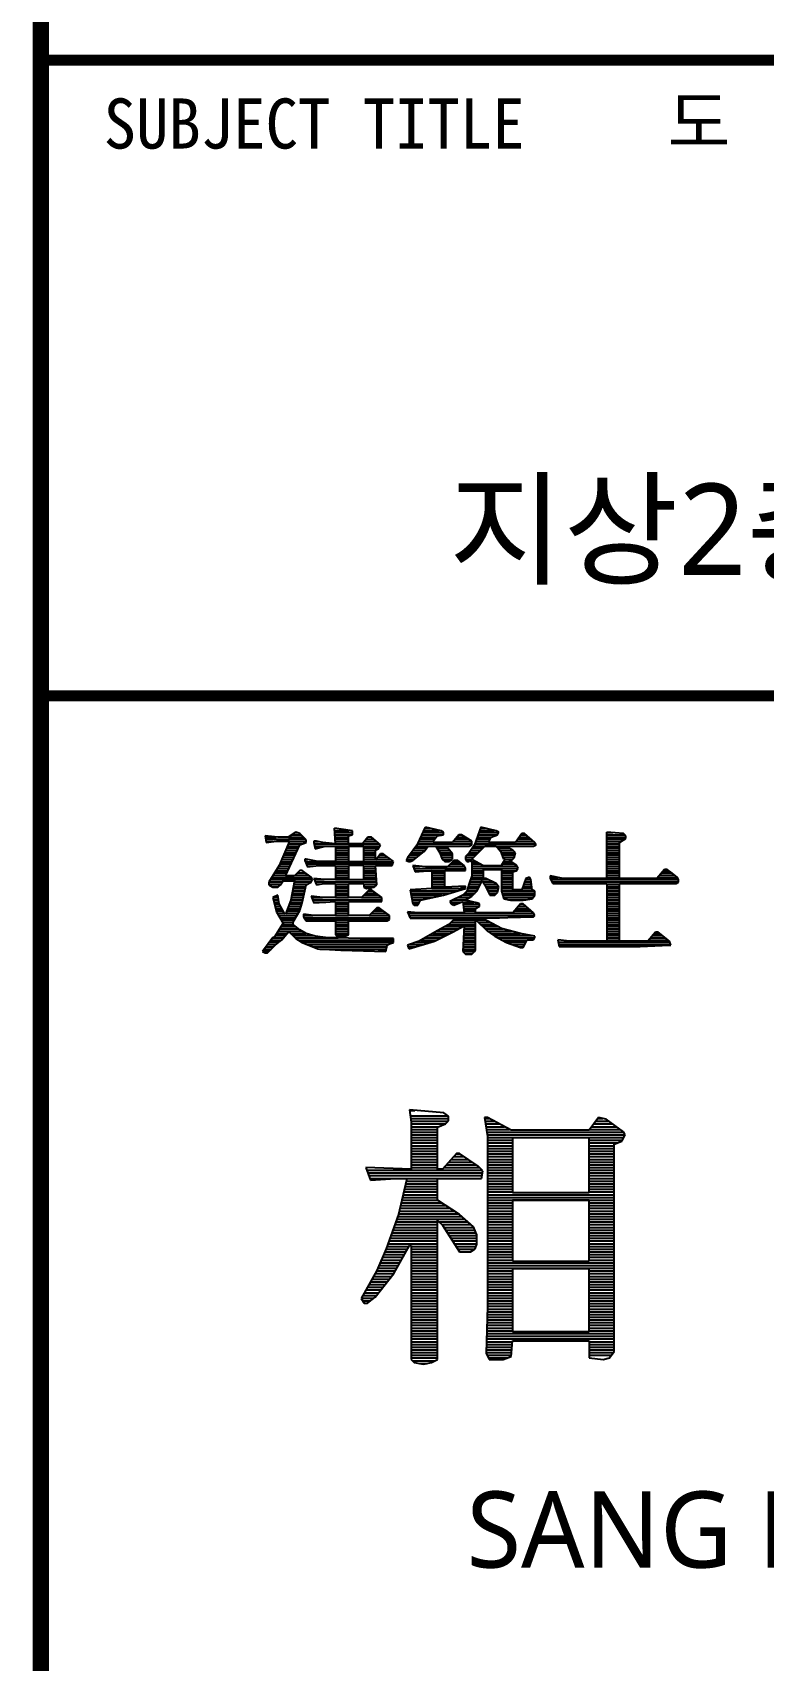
# Model space of a CAD drawing. Header units: millimetres. Extents: x 126000 to 189000, y 0 to 44550.
# Drawn here: x 182935 to 185451, y 5766 to 11373 of the extents above; entities that cross this region are included whole.
import ezdxf
from ezdxf.enums import TextEntityAlignment as Align

# ---------------------------------------------------------------- set-up
doc = ezdxf.new("R2010")
doc.units = ezdxf.units.MM
doc.header["$LTSCALE"] = 100
for name, color, linetype in [('FOR', 4, 'Continuous'), ('TEXT', 3, 'Continuous'), ('새로운 블럭$0$FOR', 4, 'Continuous')]:
    doc.layers.add(name, color=color, linetype=linetype)
doc.styles.add('돋음체', font='')
doc.styles.add('맑은고딕', font='')
doc.styles.get('돋음체').set_extended_font_data('DotumChe')
doc.styles.get('맑은고딕').set_extended_font_data('Malgun Gothic')

# ---------------------------------------------------------------- blocks, each defined once
blk = doc.blocks.new('A$C0DB842BB')
at = {"layer": 'FOR', "color": 7}
for points, const_width in [([(56963.1, 1749.9), (56963.1, 43249.5)], 56.2), ([(56963.1, 11278.1), (61687.9, 11278.1)], 37.5), ([(56963.1, 9088.4), (61687.9, 9088.4)], 37.5)]:
    blk.add_lwpolyline(points, dxfattribs=dict(at, const_width=const_width))
at = {"layer": '새로운 블럭$0$FOR', "color": 7}
for p, q in [((58261.2, 8579.3), (58287.7, 8636.7)), ((58340.8, 8623.5), (58287.7, 8636.7)), ((58477.8, 8636.7), (58455.7, 8574.8)), ((58530.9, 8623.5), (58477.8, 8636.7)), ((57735.1, 8605.8), (57739.5, 8583.7)), ((57779.3, 8601.4), (57735.1, 8605.8)), ((57735.8, 8602), (57773.1, 8602)), ((57737.4, 8594.3), (57874.8, 8594.3)), ((57738.9, 8586.6), (57762.5, 8586.6)), ((57739.5, 8583.7), (57774.8, 8588.1)), ((57774.8, 8588.1), (57819.1, 8588.1)), ((57814.6, 8601.4), (57779.3, 8601.4)), ((57819.1, 8588.1), (57783.7, 8504.1)), ((57841.2, 8619.1), (57814.6, 8601.4)), ((57815.6, 8602), (57867.1, 8602)), ((57818.4, 8586.6), (57876.5, 8586.6)), ((57827.1, 8609.7), (57859.4, 8609.7)), ((57838.7, 8617.4), (57846.1, 8617.4)), ((57854.4, 8614.6), (57841.2, 8619.1)), ((57876.5, 8592.5), (57854.4, 8614.6)), ((57854.4, 8574.8), (57876.5, 8583.7)), ((57876.5, 8583.7), (57876.5, 8592.5)), ((57903.1, 8588.1), (57903.1, 8583.7)), ((57911.9, 8588.1), (57903.1, 8588.1)), ((57903.1, 8586.6), (57919.6, 8586.6)), ((57903.1, 8583.7), (57907.5, 8561.6)), ((57934, 8583.7), (57911.9, 8588.1)), ((57978.2, 8579.3), (57934, 8583.7)), ((58035.7, 8623.5), (57973.8, 8632.3)), ((57978.2, 8579.3), (57973.8, 8632.3)), ((57974.4, 8625.1), (58024.2, 8625.1)), ((57975, 8617.4), (58035.7, 8617.4)), ((57975.7, 8609.7), (58034.1, 8609.7)), ((57976.3, 8602), (58022.4, 8602)), ((57977, 8594.3), (58022.4, 8594.3)), ((57977.6, 8586.6), (58022.4, 8586.6)), ((58022.4, 8605.8), (58035.7, 8610.2)), ((58022.4, 8579.3), (58022.4, 8605.8)), ((58035.7, 8610.2), (58035.7, 8623.5)), ((58088.7, 8601.4), (58071.1, 8579.3)), ((58076.9, 8586.6), (58119.3, 8586.6)), ((58083.1, 8594.3), (58110.3, 8594.3)), ((58102, 8601.4), (58088.7, 8601.4)), ((58133, 8574.8), (58102, 8601.4)), ((58264.5, 8586.6), (58314.2, 8586.6)), ((58268.1, 8594.3), (58318.8, 8594.3)), ((58271.7, 8602), (58324.6, 8602)), ((58275.2, 8609.7), (58347, 8609.7)), ((58278.8, 8617.4), (58349.6, 8617.4)), ((58282.3, 8625.1), (58334.2, 8625.1)), ((58285.9, 8632.8), (58303.3, 8632.8)), ((58314.2, 8588.1), (58327.5, 8605.8)), ((58314.2, 8583.7), (58314.2, 8588.1)), ((58380.5, 8583.7), (58314.2, 8583.7)), ((58327.5, 8605.8), (58349.6, 8610.2)), ((58349.6, 8619.1), (58340.8, 8623.5)), ((58349.6, 8610.2), (58349.6, 8619.1)), ((58402.6, 8610.2), (58380.5, 8583.7)), ((58382.9, 8586.6), (58446.9, 8586.6)), ((58389.4, 8594.3), (58437, 8594.3)), ((58395.8, 8602), (58424.7, 8602)), ((58402.2, 8609.7), (58412.3, 8609.7)), ((58411.5, 8610.2), (58402.6, 8610.2)), ((58446.9, 8588.1), (58411.5, 8610.2)), ((58446.9, 8574.8), (58446.9, 8588.1)), ((58459.9, 8586.6), (58505.8, 8586.6)), ((58462.6, 8594.3), (58509.6, 8594.3)), ((58465.4, 8602), (58514.7, 8602)), ((58468.1, 8609.7), (58534, 8609.7)), ((58470.9, 8617.4), (58538.9, 8617.4)), ((58473.7, 8625.1), (58524.3, 8625.1)), ((58476.4, 8632.8), (58493.4, 8632.8)), ((58504.3, 8583.7), (58513.2, 8601.4)), ((58597.2, 8583.7), (58504.3, 8583.7)), ((58513.2, 8601.4), (58535.3, 8610.2)), ((58539.7, 8619.1), (58530.9, 8623.5)), ((58535.3, 8610.2), (58539.7, 8619.1)), ((58619.3, 8614.6), (58597.2, 8583.7)), ((58599.2, 8586.6), (58660.2, 8586.6)), ((58604.7, 8594.3), (58651.4, 8594.3)), ((58610.2, 8602), (58642.6, 8602)), ((58615.8, 8609.7), (58633.8, 8609.7)), ((58628.1, 8614.6), (58619.3, 8614.6)), ((58663.5, 8583.7), (58628.1, 8614.6)), ((58667.9, 8574.8), (58663.5, 8583.7)), ((58968.5, 8614.6), (58911.1, 8619.1)), ((58911.1, 8459.9), (58911.1, 8619.1)), ((58911.1, 8617.4), (58932.5, 8617.4)), ((58911.1, 8609.7), (58973.5, 8609.7)), ((58911.1, 8602), (58977.4, 8602)), ((58911.1, 8594.3), (58972.9, 8594.3)), ((58911.1, 8586.6), (58960.1, 8586.6)), ((58955.3, 8583.7), (58977.4, 8596.9)), ((58955.3, 8459.9), (58955.3, 8583.7)), ((58977.4, 8605.8), (58968.5, 8614.6)), ((58977.4, 8596.9), (58977.4, 8605.8)), ((57792.4, 8524.9), (57831.5, 8524.9)), ((57795.7, 8532.6), (57835.1, 8532.6)), ((57798.9, 8540.3), (57838.6, 8540.3)), ((57802.2, 8548), (57842.1, 8548)), ((57805.4, 8555.7), (57845.7, 8555.7)), ((57805.8, 8468.7), (57854.4, 8574.8)), ((57808.7, 8563.4), (57849.2, 8563.4)), ((57811.9, 8571.1), (57852.7, 8571.1)), ((57815.2, 8578.8), (57864.4, 8578.8)), ((57872.1, 8526.2), (57872.1, 8521.8)), ((57876.5, 8526.2), (57872.1, 8526.2)), ((57872.1, 8524.9), (57882.6, 8524.9)), ((57916.3, 8517.4), (57876.5, 8526.2)), ((57904, 8578.8), (58128.3, 8578.8)), ((57905.6, 8571.1), (58130.5, 8571.1)), ((57907.1, 8563.4), (57914.8, 8563.4)), ((57907.5, 8561.6), (57942.9, 8570.4)), ((57942.9, 8570.4), (57978.2, 8570.4)), ((57978.2, 8570.4), (57978.2, 8517.4)), ((57978.2, 8563.4), (58022.4, 8563.4)), ((57978.2, 8555.7), (58022.4, 8555.7)), ((57978.2, 8548), (58022.4, 8548)), ((57978.2, 8540.3), (58022.4, 8540.3)), ((57978.2, 8532.6), (58022.4, 8532.6)), ((57978.2, 8524.9), (58022.4, 8524.9)), ((58071.1, 8579.3), (58022.4, 8579.3)), ((58075.5, 8570.4), (58022.4, 8570.4)), ((58022.4, 8570.4), (58022.4, 8517.4)), ((58075.5, 8517.4), (58075.5, 8570.4)), ((58075.5, 8563.4), (58125.3, 8563.4)), ((58075.5, 8555.7), (58115.3, 8555.7)), ((58075.5, 8548), (58115.3, 8548)), ((58075.5, 8540.3), (58115.3, 8540.3)), ((58075.5, 8532.6), (58115.3, 8532.6)), ((58075.5, 8524.9), (58115.3, 8524.9)), ((58115.3, 8557.2), (58124.1, 8561.6)), ((58115.3, 8521.8), (58115.3, 8557.2)), ((58133, 8543.9), (58115.3, 8521.8)), ((58117.7, 8524.9), (58167.2, 8524.9)), ((58123.9, 8532.6), (58156.9, 8532.6)), ((58124.1, 8561.6), (58133, 8574.8)), ((58130.1, 8540.3), (58146.6, 8540.3)), ((58141.8, 8543.9), (58133, 8543.9)), ((58177.2, 8517.4), (58141.8, 8543.9)), ((58225.8, 8530.6), (58221.4, 8521.8)), ((58222.9, 8524.9), (58247.4, 8524.9)), ((58261.2, 8579.3), (58225.8, 8530.6)), ((58227.2, 8532.6), (58257.3, 8532.6)), ((58232.8, 8540.3), (58267.3, 8540.3)), ((58238.4, 8548), (58277.2, 8548)), ((58243.5, 8521.8), (58283.3, 8552.7)), ((58244, 8555.7), (58285.5, 8555.7)), ((58249.6, 8563.4), (58291.3, 8563.4)), ((58255.3, 8571.1), (58439.4, 8571.1)), ((58260.9, 8578.8), (58446.9, 8578.8)), ((58283.3, 8552.7), (58296.5, 8570.4)), ((58296.5, 8570.4), (58323.1, 8570.4)), ((58323.1, 8570.4), (58336.3, 8548.3)), ((58327.3, 8563.4), (58364.3, 8563.4)), ((58331.9, 8555.7), (58370.7, 8555.7)), ((58336.3, 8548.3), (58345.2, 8526.2)), ((58336.5, 8548), (58377.1, 8548)), ((58339.5, 8540.3), (58380.5, 8540.3)), ((58342.6, 8532.6), (58380.5, 8532.6)), ((58345.2, 8526.2), (58354, 8517.4)), ((58346.5, 8524.9), (58378.5, 8524.9)), ((58358.4, 8570.4), (58438, 8570.4)), ((58380.5, 8543.9), (58358.4, 8570.4)), ((58367.3, 8517.4), (58380.5, 8526.2)), ((58380.5, 8526.2), (58380.5, 8543.9)), ((58438, 8548.3), (58424.8, 8535.1)), ((58424.8, 8535.1), (58424.8, 8526.2)), ((58424.8, 8532.6), (58453.2, 8532.6)), ((58424.8, 8526.2), (58429.2, 8517.4)), ((58425.4, 8524.9), (58449.3, 8524.9)), ((58430, 8540.3), (58460.9, 8540.3)), ((58437.7, 8548), (58468.6, 8548)), ((58455.7, 8574.8), (58438, 8548.3)), ((58438, 8570.4), (58446.9, 8574.8)), ((58442.9, 8555.7), (58476.4, 8555.7)), ((58491.1, 8570.4), (58446.9, 8526.2)), ((58446.9, 8526.2), (58486.6, 8504.1)), ((58448.1, 8563.4), (58484.1, 8563.4)), ((58453.2, 8571.1), (58660.5, 8571.1)), ((58457.1, 8578.8), (58665.9, 8578.8)), ((58530.9, 8570.4), (58491.1, 8570.4)), ((58548.5, 8548.3), (58530.9, 8570.4)), ((58536.5, 8563.4), (58575.8, 8563.4)), ((58542.6, 8555.7), (58589.8, 8555.7)), ((58557.4, 8526.2), (58548.5, 8548.3)), ((58548.5, 8504.1), (58561.8, 8526.2)), ((58548.7, 8548), (58597.1, 8548)), ((58551.8, 8540.3), (58595.2, 8540.3)), ((58554.8, 8532.6), (58593.2, 8532.6)), ((58561.8, 8526.2), (58557.4, 8526.2)), ((58561, 8524.9), (58587, 8524.9)), ((58570.6, 8570.4), (58659.1, 8570.4)), ((58570.6, 8566), (58570.6, 8570.4)), ((58588.3, 8557.2), (58570.6, 8566)), ((58583.9, 8521.8), (58592.8, 8530.6)), ((58597.2, 8548.3), (58588.3, 8557.2)), ((58592.8, 8530.6), (58597.2, 8548.3)), ((58659.1, 8570.4), (58667.9, 8574.8)), ((58911.1, 8578.8), (58955.3, 8578.8)), ((58911.1, 8571.1), (58955.3, 8571.1)), ((58911.1, 8563.4), (58955.3, 8563.4)), ((58911.1, 8555.7), (58955.3, 8555.7)), ((58911.1, 8548), (58955.3, 8548)), ((58911.1, 8540.3), (58955.3, 8540.3)), ((58911.1, 8532.6), (58955.3, 8532.6)), ((58911.1, 8524.9), (58955.3, 8524.9)), ((57783.7, 8504.1), (57748.3, 8446.6)), ((57763.2, 8470.9), (57806.8, 8470.9)), ((57768, 8478.6), (57810.3, 8478.6)), ((57772.7, 8486.3), (57813.8, 8486.3)), ((57777.5, 8494), (57817.4, 8494)), ((57782.2, 8501.7), (57820.9, 8501.7)), ((57785.9, 8509.4), (57824.4, 8509.4)), ((57789.2, 8517.1), (57828, 8517.1)), ((57836.7, 8468.7), (57805.8, 8468.7)), ((57854.4, 8486.4), (57836.7, 8468.7)), ((57838.9, 8470.9), (57885, 8470.9)), ((57846.6, 8478.6), (57874.2, 8478.6)), ((57863.3, 8486.4), (57854.4, 8486.4)), ((57894.2, 8464.3), (57863.3, 8486.4)), ((57872.1, 8521.8), (57881, 8499.7)), ((57874, 8517.1), (58174.5, 8517.1)), ((57877.1, 8509.4), (58174.5, 8509.4)), ((57880.1, 8501.7), (57899.3, 8501.7)), ((57881, 8499.7), (57920.7, 8504.1)), ((57978.2, 8517.4), (57916.3, 8517.4)), ((57920.7, 8504.1), (57978.2, 8504.1)), ((57978.2, 8504.1), (57978.2, 8455.5)), ((57978.2, 8501.7), (58022.4, 8501.7)), ((57978.2, 8494), (58022.4, 8494)), ((57978.2, 8486.3), (58022.4, 8486.3)), ((57978.2, 8478.6), (58022.4, 8478.6)), ((57978.2, 8470.9), (58022.4, 8470.9)), ((58022.4, 8517.4), (58075.5, 8517.4)), ((58075.5, 8504.1), (58022.4, 8504.1)), ((58022.4, 8504.1), (58022.4, 8455.5)), ((58075.5, 8455.5), (58075.5, 8504.1)), ((58075.5, 8501.7), (58115.4, 8501.7)), ((58075.5, 8494), (58115.9, 8494)), ((58075.5, 8486.3), (58116.5, 8486.3)), ((58075.5, 8478.6), (58117, 8478.6)), ((58075.5, 8470.9), (58117.5, 8470.9)), ((58115.3, 8504.1), (58172.7, 8504.1)), ((58119.7, 8437.8), (58115.3, 8504.1)), ((58172.7, 8504.1), (58177.2, 8517.4)), ((58221.4, 8521.8), (58230.2, 8517.4)), ((58230.2, 8517.4), (58234.6, 8517.4)), ((58234.6, 8517.4), (58243.5, 8521.8)), ((58243.5, 8504.1), (58252.3, 8482)), ((58287.7, 8499.7), (58243.5, 8504.1)), ((58244.4, 8501.7), (58267.4, 8501.7)), ((58247.5, 8494), (58424.8, 8494)), ((58250.6, 8486.3), (58354, 8486.3)), ((58252.3, 8482), (58309.8, 8486.4)), ((58362.9, 8499.7), (58287.7, 8499.7)), ((58309.8, 8486.4), (58309.8, 8424.5)), ((58309.8, 8478.6), (58354, 8478.6)), ((58309.8, 8470.9), (58354, 8470.9)), ((58354, 8517.4), (58367.3, 8517.4)), ((58354, 8486.4), (58424.8, 8486.4)), ((58354, 8428.9), (58354, 8486.4)), ((58385, 8521.8), (58362.9, 8499.7)), ((58364.9, 8501.7), (58421.5, 8501.7)), ((58372.6, 8509.4), (58413.7, 8509.4)), ((58380.3, 8517.1), (58403.9, 8517.2)), ((58398.2, 8521.8), (58385, 8521.8)), ((58420.3, 8504.1), (58398.2, 8521.8)), ((58424.8, 8495.3), (58420.3, 8504.1)), ((58424.8, 8486.4), (58424.8, 8495.3)), ((58429.2, 8517.4), (58438, 8517.4)), ((58438, 8521.8), (58446.9, 8517.4)), ((58438, 8517.4), (58438, 8521.8)), ((58446.9, 8468.7), (58438, 8442.2)), ((58446.9, 8517.4), (58446.9, 8468.7)), ((58446.9, 8517.3), (58463.2, 8517.1)), ((58446.9, 8509.4), (58477.1, 8509.4)), ((58446.9, 8501.7), (58602.8, 8501.7)), ((58446.9, 8494), (58605.4, 8494)), ((58446.9, 8486.3), (58486.6, 8486.3)), ((58446.9, 8478.6), (58486.6, 8478.6)), ((58446.9, 8470.9), (58486.6, 8470.9)), ((58486.6, 8504.1), (58548.5, 8504.1)), ((58486.6, 8490.8), (58548.5, 8490.8)), ((58486.6, 8459.9), (58486.6, 8490.8)), ((58548.5, 8490.8), (58548.5, 8415.7)), ((58548.5, 8486.3), (58601.2, 8486.3)), ((58548.5, 8478.6), (58588.3, 8478.6)), ((58548.5, 8470.9), (58588.3, 8470.9)), ((58551.7, 8509.4), (58593.6, 8509.4)), ((58556.4, 8517.1), (58582, 8517.1)), ((58575.1, 8521.8), (58583.9, 8521.8)), ((58575.1, 8521.8), (58575.1, 8521.8)), ((58601.6, 8504.1), (58575.1, 8521.8)), ((58588.3, 8482), (58601.6, 8486.4)), ((58588.3, 8420.1), (58588.3, 8482)), ((58606, 8495.3), (58601.6, 8504.1)), ((58601.6, 8486.4), (58606, 8495.3)), ((58716.5, 8468.7), (58716.5, 8459.9)), ((58716.5, 8468.7), (58716.5, 8468.7)), ((58760.8, 8459.9), (58716.5, 8468.7)), ((58911.1, 8517.1), (58955.3, 8517.1)), ((58911.1, 8509.4), (58955.3, 8509.4)), ((58911.1, 8501.7), (58955.3, 8501.7)), ((58911.1, 8494), (58955.3, 8494)), ((58911.1, 8486.3), (58955.3, 8486.3)), ((58911.1, 8478.6), (58955.3, 8478.6)), ((58911.1, 8470.9), (58955.3, 8470.9)), ((59110, 8490.8), (59083.5, 8459.9)), ((59092.9, 8470.9), (59145.5, 8470.9)), ((59099.5, 8478.6), (59135.2, 8478.6)), ((59106.1, 8486.3), (59124.9, 8486.3)), ((59118.9, 8490.8), (59110, 8490.8)), ((59136.6, 8477.6), (59118.9, 8490.8)), ((59154.2, 8464.3), (59136.6, 8477.6)), ((57748.3, 8446.6), (57748.3, 8437.8)), ((57748.3, 8440), (57789.6, 8440)), ((57748.3, 8437.8), (57761.6, 8428.9)), ((57749, 8447.7), (57794.7, 8447.7)), ((57753.7, 8455.4), (57898.6, 8455.4)), ((57756.6, 8432.3), (57782.6, 8432.3)), ((57758.5, 8463.2), (57894.8, 8463.2)), ((57761.6, 8428.9), (57779.3, 8428.9)), ((57779.3, 8428.9), (57788.1, 8437.8)), ((57788.1, 8437.8), (57797, 8451.1)), ((57797, 8451.1), (57836.7, 8451.1)), ((57836.7, 8451.1), (57823.5, 8384.7)), ((57829.9, 8416.9), (57872.1, 8416.9)), ((57831.5, 8424.6), (57873.7, 8424.6)), ((57833, 8432.3), (57875.4, 8432.3)), ((57834.5, 8440), (57881, 8440)), ((57836.1, 8447.7), (57894.8, 8447.7)), ((57836.7, 8451.1), (57836.7, 8451.1)), ((57863.3, 8375.9), (57876.5, 8437.8)), ((57876.5, 8437.8), (57894.2, 8446.6)), ((57898.6, 8455.5), (57894.2, 8464.3)), ((57894.2, 8446.6), (57898.6, 8455.5)), ((57903.1, 8459.9), (57911.9, 8437.8)), ((57938.4, 8455.5), (57903.1, 8459.9)), ((57904.8, 8455.4), (57938.4, 8455.5)), ((57907.9, 8447.7), (58119, 8447.7)), ((57911, 8440), (57925.3, 8440)), ((57911.9, 8437.8), (57938.4, 8442.2)), ((57978.2, 8455.5), (57938.4, 8455.5)), ((57938.4, 8442.2), (57978.2, 8442.2)), ((57978.2, 8463.2), (58022.4, 8463.2)), ((57978.2, 8455.5), (58022.4, 8455.5)), ((57978.2, 8442.2), (57978.2, 8393.6)), ((57978.2, 8440), (58022.4, 8440)), ((57978.2, 8432.3), (58022.4, 8432.3)), ((57978.2, 8424.6), (58022.4, 8424.6)), ((57978.2, 8416.9), (58022.4, 8416.9)), ((58022.4, 8455.5), (58075.5, 8455.5)), ((58022.4, 8442.2), (58075.5, 8442.2)), ((58022.4, 8393.6), (58022.4, 8442.2)), ((58093.2, 8420.1), (58066.6, 8393.6)), ((58075.5, 8463.2), (58118, 8463.2)), ((58075.5, 8455.5), (58118.5, 8455.4)), ((58075.5, 8442.2), (58075.5, 8428.9)), ((58075.5, 8440), (58119.5, 8440)), ((58075.5, 8432.3), (58114.2, 8432.3)), ((58075.5, 8428.9), (58084.3, 8424.5)), ((58084.3, 8424.5), (58110.9, 8428.9)), ((58089.9, 8416.9), (58106.3, 8416.9)), ((58102, 8420.1), (58093.2, 8420.1)), ((58137.4, 8393.6), (58102, 8420.1)), ((58110.9, 8428.9), (58119.7, 8437.8)), ((58309.8, 8424.5), (58234.6, 8420.1)), ((58234.6, 8420.1), (58243.5, 8371.5)), ((58235.2, 8416.9), (58398.7, 8416.9)), ((58309.8, 8463.2), (58354, 8463.2)), ((58309.8, 8455.4), (58354, 8455.4)), ((58309.8, 8447.7), (58354, 8447.7)), ((58309.8, 8440), (58354, 8440)), ((58309.8, 8432.3), (58354, 8432.3)), ((58309.8, 8424.6), (58424.8, 8424.6)), ((58349.6, 8402.4), (58424.8, 8424.5)), ((58424.8, 8433.4), (58354, 8428.9)), ((58407.7, 8432.3), (58424.8, 8432.3)), ((58429.2, 8415.7), (58415.9, 8402.4)), ((58424.8, 8424.5), (58424.8, 8433.4)), ((58438, 8442.2), (58429.2, 8415.7)), ((58429.6, 8416.9), (58465.1, 8416.9)), ((58432.1, 8424.6), (58469, 8424.6)), ((58434.7, 8432.3), (58472.9, 8432.3)), ((58437.3, 8440), (58476.7, 8440)), ((58439.9, 8447.7), (58480.6, 8447.7)), ((58442.4, 8455.4), (58504.4, 8455.4)), ((58445, 8463.2), (58486.6, 8463.2)), ((58446.9, 8398), (58464.5, 8415.7)), ((58464.5, 8415.7), (58482.2, 8451.1)), ((58482.2, 8451.1), (58491.1, 8437.8)), ((58484.4, 8447.7), (58519.8, 8447.7)), ((58495.5, 8459.9), (58486.6, 8459.9)), ((58489.6, 8440), (58532.3, 8440)), ((58491.1, 8437.8), (58508.8, 8402.4)), ((58493.8, 8432.3), (58537.5, 8432.3)), ((58530.9, 8442.2), (58495.5, 8459.9)), ((58497.7, 8424.6), (58538.6, 8424.6)), ((58501.5, 8416.9), (58536.7, 8416.9)), ((58539.7, 8428.9), (58530.9, 8442.2)), ((58535.3, 8411.3), (58539.7, 8428.9)), ((58548.5, 8463.2), (58588.3, 8463.2)), ((58548.5, 8455.4), (58588.3, 8455.4)), ((58548.5, 8447.7), (58588.3, 8447.7)), ((58548.5, 8440), (58588.3, 8440)), ((58548.5, 8432.3), (58588.3, 8432.3)), ((58548.5, 8424.6), (58588.3, 8424.6)), ((58548.5, 8416.9), (58661.1, 8416.9)), ((58548.5, 8415.7), (58557.4, 8389.2)), ((58619.3, 8420.1), (58588.3, 8420.1)), ((58632.5, 8459.9), (58619.3, 8420.1)), ((58620.8, 8424.6), (58654.1, 8424.6)), ((58623.3, 8432.3), (58653.1, 8432.3)), ((58625.9, 8440), (58652.2, 8440)), ((58628.5, 8447.7), (58651.2, 8447.7)), ((58631.1, 8455.4), (58650.2, 8455.4)), ((58645.8, 8464.3), (58632.5, 8459.9)), ((58642.3, 8463.2), (58646.4, 8463.2)), ((58650.2, 8455.5), (58645.8, 8464.3)), ((58654.7, 8420.1), (58650.2, 8455.5)), ((58663.5, 8415.7), (58654.7, 8420.1)), ((58663.5, 8402.4), (58663.5, 8415.7)), ((58716.5, 8463.2), (58744.5, 8463.2)), ((58716.5, 8459.9), (58725.4, 8442.2)), ((58718.8, 8455.4), (59158.7, 8455.4)), ((58722.6, 8447.7), (59158.7, 8447.7)), ((58725.4, 8442.2), (58747.5, 8442.2)), ((58747.5, 8442.2), (58911.1, 8442.2)), ((58911.1, 8459.9), (58760.8, 8459.9)), ((58911.1, 8463.2), (58955.3, 8463.2)), ((58911.1, 8442.2), (58911.1, 8344.9)), ((58911.1, 8440), (58955.3, 8440)), ((58911.1, 8432.3), (58955.3, 8432.3)), ((58911.1, 8424.6), (58955.3, 8424.6)), ((58911.1, 8416.9), (58955.3, 8416.9)), ((59083.5, 8459.9), (58955.3, 8459.9)), ((58955.3, 8442.2), (59149.8, 8442.2)), ((58955.3, 8344.9), (58955.3, 8442.2)), ((59086.3, 8463.2), (59154.8, 8463.2)), ((59149.8, 8442.2), (59158.7, 8446.6)), ((59158.7, 8455.5), (59154.2, 8464.3)), ((59158.7, 8446.6), (59158.7, 8455.5)), ((57779.3, 8402.4), (57761.6, 8393.6)), ((57761.6, 8393.6), (57774.8, 8344.9)), ((57761.9, 8393.7), (57780.5, 8393.7)), ((57763.6, 8386), (57781.6, 8386)), ((57765.7, 8378.3), (57782.7, 8378.3)), ((57767.9, 8370.6), (57784.2, 8370.6)), ((57770, 8362.9), (57788.6, 8362.9)), ((57777.3, 8401.4), (57779.4, 8401.4)), ((57783.7, 8371.5), (57779.3, 8402.4)), ((57801.4, 8340.5), (57783.7, 8371.5)), ((57823.5, 8384.7), (57805.8, 8336.1)), ((57815.5, 8362.9), (57858.9, 8362.9)), ((57818.3, 8370.6), (57861.5, 8370.6)), ((57821.1, 8378.3), (57863.8, 8378.3)), ((57823.7, 8386), (57865.4, 8386)), ((57825.3, 8393.7), (57867.1, 8393.7)), ((57826.8, 8401.4), (57868.7, 8401.4)), ((57828.4, 8409.2), (57870.4, 8409.2)), ((57854.4, 8349.4), (57863.3, 8375.9)), ((57894.2, 8398), (57903.1, 8375.9)), ((57934, 8393.6), (57894.2, 8398)), ((57895.9, 8393.7), (57932.6, 8393.7)), ((57899, 8386), (58137.4, 8386)), ((57902.1, 8378.3), (57944.2, 8378.3)), ((57903.1, 8375.9), (57978.2, 8380.3)), ((57978.2, 8393.6), (57934, 8393.6)), ((57978.2, 8409.2), (58022.4, 8409.2)), ((57978.2, 8401.4), (58022.4, 8401.4)), ((57978.2, 8393.6), (58022.4, 8393.6)), ((57978.2, 8380.3), (57978.2, 8331.7)), ((57978.2, 8378.3), (58022.4, 8378.3)), ((57978.2, 8370.6), (58022.4, 8370.6)), ((57978.2, 8362.9), (58022.4, 8362.9)), ((58066.6, 8393.6), (58022.4, 8393.6)), ((58022.4, 8380.3), (58133, 8380.3)), ((58022.4, 8331.7), (58022.4, 8380.3)), ((58066.6, 8393.6), (58137.2, 8393.7)), ((58074.5, 8401.4), (58126.9, 8401.4)), ((58082.2, 8409.2), (58116.6, 8409.2)), ((58119.7, 8358.2), (58093.2, 8331.7)), ((58128.5, 8358.2), (58119.7, 8358.2)), ((58163.9, 8331.7), (58128.5, 8358.2)), ((58133, 8380.3), (58137.4, 8380.3)), ((58137.4, 8380.3), (58137.4, 8393.6)), ((58236.6, 8409.2), (58372.5, 8409.2)), ((58238, 8401.4), (58345.2, 8401.4)), ((58239.4, 8393.7), (58310.5, 8393.7)), ((58240.8, 8386), (58275.8, 8386)), ((58242.2, 8378.3), (58266.8, 8378.3)), ((58243.5, 8371.5), (58247.9, 8367)), ((58244.4, 8370.6), (58262.9, 8370.6)), ((58247.9, 8367), (58261.2, 8367)), ((58261.2, 8367), (58270, 8384.7)), ((58270, 8384.7), (58349.6, 8402.4)), ((58415.9, 8402.4), (58371.7, 8380.3)), ((58371.7, 8380.3), (58376.1, 8371.5)), ((58372.7, 8378.3), (58411.2, 8378.3)), ((58376.1, 8371.5), (58385, 8367)), ((58377.9, 8370.6), (58393.2, 8370.6)), ((58383.1, 8386), (58426.9, 8386)), ((58385, 8367), (58415.9, 8380.3)), ((58398.5, 8393.7), (58439.8, 8393.7)), ((58414, 8401.4), (58450.3, 8401.4)), ((58415.9, 8380.3), (58420.3, 8340.5)), ((58416.1, 8378.3), (58453.7, 8378.3)), ((58417, 8370.6), (58473.4, 8370.6)), ((58417.8, 8362.9), (58473.4, 8362.9)), ((58422.7, 8409.2), (58458, 8409.2)), ((58424.8, 8384.7), (58446.9, 8398)), ((58424.8, 8384.7), (58424.8, 8384.7)), ((58464.5, 8375.9), (58424.8, 8384.7)), ((58460.1, 8353.8), (58473.4, 8362.6)), ((58473.4, 8371.5), (58464.5, 8375.9)), ((58473.4, 8362.6), (58473.4, 8371.5)), ((58505.4, 8409.2), (58533.2, 8409.2)), ((58508.8, 8402.4), (58526.4, 8402.4)), ((58526.4, 8402.4), (58535.3, 8411.3)), ((58550.7, 8409.2), (58663.5, 8409.2)), ((58553.3, 8401.4), (58662.8, 8401.4)), ((58555.9, 8393.7), (58657.7, 8393.7)), ((58557.4, 8389.2), (58579.5, 8384.7)), ((58573, 8386), (58632.7, 8386)), ((58579.5, 8384.7), (58623.7, 8384.7)), ((58614.9, 8371.5), (58588.3, 8340.5)), ((58607.5, 8362.9), (58633.5, 8362.9)), ((58614.1, 8370.6), (58624.7, 8370.6)), ((58623.7, 8371.5), (58614.9, 8371.5)), ((58623.7, 8384.7), (58654.7, 8389.2)), ((58659.1, 8340.5), (58623.7, 8371.5)), ((58654.7, 8389.2), (58663.5, 8402.4)), ((58911.1, 8409.2), (58955.3, 8409.2)), ((58911.1, 8401.4), (58955.3, 8401.4)), ((58911.1, 8393.7), (58955.3, 8393.7)), ((58911.1, 8386), (58955.3, 8386)), ((58911.1, 8378.3), (58955.3, 8378.3)), ((58911.1, 8370.6), (58955.3, 8370.6)), ((58911.1, 8362.9), (58955.3, 8362.9)), ((57797, 8305.2), (57766, 8256.5)), ((57772.1, 8355.2), (57793, 8355.2)), ((57774.2, 8347.5), (57797.4, 8347.5)), ((57774.8, 8344.9), (57797, 8305.2)), ((57777.7, 8339.7), (57802.1, 8339.7)), ((57782, 8332), (57844.8, 8332)), ((57786.3, 8324.3), (57840.5, 8324.3)), ((57790.6, 8316.6), (57836.2, 8316.6)), ((57794.4, 8301.2), (57832.3, 8301.2)), ((57794.9, 8308.9), (57832.3, 8308.9)), ((57805.8, 8336.1), (57801.4, 8340.5)), ((57807.1, 8339.7), (57849.1, 8339.7)), ((57809.9, 8347.5), (57853.4, 8347.5)), ((57812.7, 8355.2), (57856.4, 8355.2)), ((57832.3, 8309.6), (57854.4, 8349.4)), ((57832.3, 8300.7), (57832.3, 8309.6)), ((57854.4, 8283), (57832.3, 8300.7)), ((57867.7, 8336.1), (57867.7, 8327.3)), ((57903.1, 8331.7), (57867.7, 8336.1)), ((57867.7, 8332), (57900.2, 8332)), ((57867.7, 8327.3), (57876.5, 8314)), ((57869.6, 8324.3), (58163.9, 8324.3)), ((57874.8, 8316.6), (58160.3, 8316.6)), ((57876.5, 8314), (57898.6, 8314)), ((57898.6, 8314), (57978.2, 8314)), ((57978.2, 8331.7), (57903.1, 8331.7)), ((57978.2, 8355.2), (58022.4, 8355.2)), ((57978.2, 8347.5), (58022.4, 8347.5)), ((57978.2, 8339.7), (58022.4, 8339.7)), ((57978.2, 8332), (58022.4, 8332)), ((57978.2, 8314), (57978.2, 8265.4)), ((57978.2, 8308.9), (58022.4, 8308.9)), ((57978.2, 8301.2), (58022.4, 8301.2)), ((58093.2, 8331.7), (58022.4, 8331.7)), ((58022.4, 8314), (58155.1, 8314)), ((58022.4, 8265.4), (58022.4, 8314)), ((58093.5, 8332), (58163.9, 8332)), ((58101.2, 8339.7), (58153.1, 8339.7)), ((58108.9, 8347.5), (58142.9, 8347.5)), ((58116.7, 8355.2), (58132.6, 8355.2)), ((58155.1, 8314), (58163.9, 8318.4)), ((58163.9, 8318.4), (58163.9, 8331.7)), ((58225.8, 8344.9), (58234.6, 8322.8)), ((58261.2, 8340.5), (58225.8, 8344.9)), ((58227.9, 8339.7), (58659.5, 8339.7)), ((58231, 8332), (58663.3, 8332)), ((58234.1, 8324.3), (58541.6, 8324.3)), ((58234.6, 8322.8), (58256.8, 8322.8)), ((58256.8, 8322.8), (58389.4, 8322.8)), ((58420.3, 8340.5), (58261.2, 8340.5)), ((58367.3, 8300.7), (58327.5, 8278.6)), ((58389.4, 8322.8), (58367.3, 8300.7)), ((58367.7, 8301.2), (58460.1, 8301.2)), ((58375.4, 8308.9), (58460.1, 8308.9)), ((58383.2, 8316.6), (58493.9, 8316.6)), ((58418.7, 8355.2), (58462.2, 8355.2)), ((58419.6, 8347.5), (58460.1, 8347.5)), ((58460.1, 8340.5), (58460.1, 8353.8)), ((58588.3, 8340.5), (58460.1, 8340.5)), ((58460.1, 8314), (58464.5, 8314)), ((58460.1, 8291.9), (58460.1, 8314)), ((58464.5, 8314), (58499.9, 8278.6)), ((58469.6, 8308.9), (58508.4, 8308.9)), ((58477.4, 8301.2), (58522.8, 8301.2)), ((58482.2, 8322.8), (58659.1, 8327.3)), ((58482.2, 8322.8), (58482.2, 8322.8)), ((58548.5, 8287.5), (58482.2, 8322.8)), ((58594.3, 8347.5), (58651.1, 8347.5)), ((58600.9, 8355.2), (58642.3, 8355.2)), ((58663.5, 8331.7), (58659.1, 8340.5)), ((58659.1, 8327.3), (58663.5, 8331.7)), ((58911.1, 8355.2), (58955.3, 8355.2)), ((58911.1, 8347.5), (58955.3, 8347.5)), ((58911.1, 8344.9), (58911.1, 8243.3)), ((58911.1, 8339.7), (58955.3, 8339.7)), ((58911.1, 8332), (58955.3, 8332)), ((58911.1, 8324.3), (58955.3, 8324.3)), ((58911.1, 8316.6), (58955.3, 8316.6)), ((58911.1, 8308.9), (58955.3, 8308.9)), ((58911.1, 8301.2), (58955.3, 8301.2)), ((58955.3, 8243.3), (58955.3, 8344.9)), ((57761.6, 8256.5), (57726.2, 8207.9)), ((57754.8, 8247.2), (57791.9, 8247.2)), ((57760.4, 8254.9), (57798.6, 8254.9)), ((57766, 8256.5), (57761.6, 8256.5)), ((57769.9, 8262.6), (57805, 8262.6)), ((57770.4, 8230), (57792.5, 8247.7)), ((57774.8, 8270.3), (57811.4, 8270.3)), ((57779.7, 8278), (57862.8, 8278)), ((57784.6, 8285.8), (57851, 8285.8)), ((57789.5, 8293.5), (57841.4, 8293.5)), ((57792.5, 8247.7), (57814.6, 8274.2)), ((57814.6, 8274.2), (57819.1, 8274.2)), ((57819.1, 8274.2), (57841.2, 8252.1)), ((57822.9, 8270.3), (57875.6, 8270.3)), ((57830.6, 8262.6), (57901.6, 8262.6)), ((57838.4, 8254.9), (57986.4, 8254.9)), ((57841.2, 8252.1), (57863.3, 8238.8)), ((57849.3, 8247.2), (58177.2, 8247.2)), ((57876.5, 8269.8), (57854.4, 8283)), ((57907.5, 8260.9), (57876.5, 8269.8)), ((57942.9, 8256.5), (57907.5, 8260.9)), ((58062.2, 8252.1), (57942.9, 8256.5)), ((57978.2, 8293.5), (58022.4, 8293.5)), ((57978.2, 8285.8), (58022.4, 8285.8)), ((57978.2, 8278), (58022.4, 8278)), ((57978.2, 8270.3), (58022.4, 8270.3)), ((57978.2, 8265.4), (57982.6, 8260.9)), ((57981, 8262.6), (58014.2, 8262.6)), ((57982.6, 8260.9), (58009.2, 8260.9)), ((58009.2, 8260.9), (58022.4, 8265.4)), ((58177.2, 8252.1), (58062.2, 8252.1)), ((58177.2, 8238.8), (58177.2, 8252.1)), ((58327.5, 8278.6), (58265.6, 8243.3)), ((58272.5, 8247.2), (58326.5, 8247.2)), ((58286, 8254.9), (58341.9, 8254.9)), ((58299.5, 8262.6), (58357.4, 8262.6)), ((58313, 8270.3), (58372.8, 8270.3)), ((58318.6, 8243.3), (58380.5, 8274.2)), ((58326.5, 8278), (58387.5, 8278)), ((58340.3, 8285.8), (58401.3, 8285.8)), ((58354.2, 8293.5), (58415.2, 8293.5)), ((58380.5, 8274.2), (58420.3, 8296.3)), ((58420.3, 8296.3), (58415.9, 8207.9)), ((58417.9, 8247.2), (58460.1, 8247.2)), ((58418.3, 8254.9), (58460.1, 8254.9)), ((58418.6, 8262.6), (58460.1, 8262.6)), ((58419, 8270.3), (58460.1, 8270.3)), ((58419.4, 8278), (58460.1, 8278)), ((58419.8, 8285.8), (58460.1, 8285.8)), ((58420.2, 8293.5), (58460.1, 8293.5)), ((58460.1, 8212.3), (58460.1, 8291.9)), ((58485.1, 8293.5), (58537.3, 8293.5)), ((58492.8, 8285.8), (58555, 8285.8)), ((58499.9, 8278.6), (58526.4, 8260.9)), ((58500.8, 8278), (58583.9, 8278)), ((58512.4, 8270.3), (58612.8, 8270.3)), ((58523.9, 8262.6), (58654.3, 8262.6)), ((58526.4, 8260.9), (58566.2, 8238.8)), ((58537.3, 8254.9), (58662.7, 8254.9)), ((58614.9, 8269.8), (58548.5, 8287.5)), ((58551.2, 8247.2), (58636.7, 8247.2)), ((58663.5, 8260.9), (58614.9, 8269.8)), ((58623.7, 8221.2), (58637, 8247.7)), ((58637, 8247.7), (58659.1, 8247.7)), ((58659.1, 8247.7), (58663.5, 8256.5)), ((58663.5, 8256.5), (58663.5, 8260.9)), ((58743.1, 8247.7), (58747.5, 8225.6)), ((58782.9, 8243.3), (58743.1, 8247.7)), ((58743.2, 8247.2), (58747.4, 8247.2)), ((58911.1, 8293.5), (58955.3, 8293.5)), ((58911.1, 8285.8), (58955.3, 8285.8)), ((58911.1, 8278), (58955.3, 8278)), ((58911.1, 8270.3), (58955.3, 8270.3)), ((58911.1, 8262.6), (58955.3, 8262.6)), ((58911.1, 8254.9), (58955.3, 8254.9)), ((58911.1, 8247.2), (58955.3, 8247.2)), ((59079.1, 8274.2), (59052.6, 8243.3)), ((59055.9, 8247.2), (59122.6, 8247.2)), ((59062.5, 8254.9), (59112.7, 8254.9)), ((59069.1, 8262.6), (59102.8, 8262.6)), ((59075.8, 8270.3), (59092.9, 8270.3)), ((59087.9, 8274.2), (59079.1, 8274.2)), ((59127.7, 8243.3), (59087.9, 8274.2)), ((57726.2, 8207.9), (57735.1, 8203.5)), ((57726.8, 8208.6), (57749.1, 8208.6)), ((57732.4, 8216.3), (57756.8, 8216.3)), ((57735.1, 8203.5), (57743.9, 8203.5)), ((57738, 8224.1), (57764.5, 8224.1)), ((57743.6, 8231.8), (57772.6, 8231.8)), ((57743.9, 8203.5), (57770.4, 8230)), ((57749.2, 8239.5), (57782.3, 8239.5)), ((57862.2, 8239.5), (58177.2, 8239.5)), ((57863.3, 8238.8), (57916.3, 8216.7)), ((57880.2, 8231.8), (58158.6, 8231.8)), ((57898.7, 8224.1), (58153.9, 8224.1)), ((57916.3, 8216.7), (57995.9, 8212.3)), ((57923.3, 8216.3), (58152.3, 8216.3)), ((57995.9, 8212.3), (58150.6, 8207.9)), ((58124.7, 8208.6), (58150.8, 8208.6)), ((58150.6, 8207.9), (58155.1, 8230)), ((58155.1, 8230), (58163.9, 8234.4)), ((58163.9, 8234.4), (58177.2, 8238.8)), ((58265.6, 8243.3), (58225.8, 8230)), ((58225.8, 8230), (58230.2, 8216.7)), ((58227.8, 8224.1), (58254.6, 8224.1)), ((58230.2, 8216.7), (58318.6, 8243.3)), ((58231.1, 8231.8), (58280.4, 8231.8)), ((58254.3, 8239.5), (58306.1, 8239.5)), ((58415.9, 8208.6), (58456.4, 8208.6)), ((58415.9, 8207.9), (58424.8, 8199)), ((58416.3, 8216.3), (58460.1, 8216.3)), ((58416.7, 8224.1), (58460.1, 8224.1)), ((58417.1, 8231.8), (58460.1, 8231.8)), ((58417.5, 8239.5), (58460.1, 8239.5)), ((58422.9, 8200.9), (58448.7, 8200.9)), ((58424.8, 8199), (58446.9, 8199)), ((58446.9, 8199), (58455.7, 8207.9)), ((58455.7, 8207.9), (58460.1, 8212.3)), ((58565.1, 8239.5), (58632.9, 8239.5)), ((58566.2, 8238.8), (58614.9, 8221.2)), ((58585.7, 8231.8), (58629, 8231.8)), ((58606.9, 8224.1), (58625.2, 8224.1)), ((58614.9, 8221.2), (58623.7, 8221.2)), ((58744.7, 8239.5), (59129, 8239.5)), ((58746.3, 8231.8), (59131.5, 8231.8)), ((58747.5, 8225.6), (58774, 8225.6)), ((58774, 8225.6), (58928.8, 8225.6)), ((58911.1, 8243.3), (58782.9, 8243.3)), ((58928.8, 8225.6), (59026, 8225.6)), ((59052.6, 8243.3), (58955.3, 8243.3)), ((59026, 8225.6), (59127.7, 8230)), ((59132.1, 8230), (59127.7, 8243.3)), ((59127.7, 8230), (59132.1, 8230)), ((58350.8, 7651.6), (58232.6, 7662.3)), ((58232.6, 7662.3), (58238, 7619.4)), ((58232.8, 7660.7), (58251.1, 7660.7)), ((58235.2, 7641.9), (58365.4, 7641.9)), ((58236.3, 7632.5), (58366.9, 7632.5)), ((58366.9, 7640.8), (58350.8, 7651.6)), ((58366.9, 7624.7), (58366.9, 7640.8)), ((58490.5, 7635.5), (58501.3, 7571)), ((58501.3, 7635.5), (58490.5, 7635.5)), ((58491, 7632.5), (58506.8, 7632.5)), ((58581.9, 7592.5), (58501.3, 7635.5)), ((58882.8, 7635.5), (58850.6, 7592.5)), ((58880.6, 7632.5), (58897.5, 7632.5)), ((58909.7, 7630.1), (58882.8, 7635.5)), ((58968.8, 7587.1), (58909.7, 7630.1)), ((58237.5, 7623.2), (58365.4, 7623.2)), ((58238, 7619.4), (58238, 7458.1)), ((58238, 7613.8), (58355.7, 7613.8)), ((58238, 7604.4), (58332.3, 7604.4)), ((58238, 7595), (58329.3, 7595)), ((58238, 7585.7), (58329.3, 7585.7)), ((58238, 7576.3), (58329.3, 7576.3)), ((58329.3, 7603.2), (58356.2, 7614)), ((58329.3, 7458.1), (58329.3, 7603.2)), ((58356.2, 7614), (58366.9, 7624.7)), ((58492.6, 7623.2), (58524.4, 7623.2)), ((58494.2, 7613.8), (58542, 7613.8)), ((58495.7, 7604.4), (58559.5, 7604.4)), ((58497.3, 7595), (58577.1, 7595)), ((58498.8, 7585.7), (58969.5, 7585.7)), ((58500.4, 7576.3), (58974.1, 7576.3)), ((58501.3, 7571), (58501.3, 7280.8)), ((58850.6, 7592.5), (58581.9, 7592.5)), ((58852.5, 7595), (58957.9, 7595)), ((58859.5, 7604.4), (58945, 7604.4)), ((58866.5, 7613.8), (58932.1, 7613.8)), ((58873.6, 7623.2), (58919.2, 7623.2)), ((58963.4, 7554.9), (58974.2, 7576.4)), ((58974.2, 7576.4), (58968.8, 7587.1)), ((58238, 7566.9), (58329.3, 7566.9)), ((58238, 7557.5), (58329.3, 7557.5)), ((58238, 7548.2), (58329.3, 7548.2)), ((58238, 7538.8), (58329.3, 7538.8)), ((58238, 7529.4), (58329.3, 7529.4)), ((58238, 7520), (58329.3, 7520)), ((58501.3, 7566.9), (58969.4, 7566.9)), ((58501.3, 7557.5), (58587.3, 7557.5)), ((58501.3, 7548.2), (58587.3, 7548.2)), ((58501.3, 7538.8), (58587.3, 7538.8)), ((58501.3, 7529.4), (58587.3, 7529.4)), ((58501.3, 7520), (58587.3, 7520)), ((58850.6, 7565.6), (58587.3, 7565.6)), ((58587.3, 7565.6), (58587.3, 7377.5)), ((58850.6, 7377.5), (58850.6, 7565.6)), ((58850.6, 7557.5), (58964.8, 7557.5)), ((58850.6, 7548.2), (58946.7, 7548.2)), ((58850.6, 7538.8), (58936.6, 7538.8)), ((58850.6, 7529.4), (58936.6, 7529.4)), ((58850.6, 7520), (58936.6, 7520)), ((58936.6, 7544.1), (58963.4, 7554.9)), ((58936.6, 7227.1), (58936.6, 7544.1)), ((58082.1, 7463.5), (58098.3, 7420.5)), ((58238, 7458.1), (58082.1, 7463.5)), ((58238, 7510.7), (58329.3, 7510.7)), ((58238, 7501.3), (58329.3, 7501.3)), ((58238, 7491.9), (58329.3, 7491.9)), ((58238, 7482.5), (58329.3, 7482.5)), ((58238, 7473.2), (58329.3, 7473.2)), ((58238, 7463.8), (58329.3, 7463.8)), ((58393.8, 7511.9), (58345.4, 7458.1)), ((58350.5, 7463.8), (58474.1, 7463.8)), ((58359, 7473.2), (58462.6, 7473.2)), ((58367.4, 7482.5), (58448.6, 7482.5)), ((58375.8, 7491.9), (58434.5, 7491.9)), ((58384.3, 7501.3), (58420.4, 7501.3)), ((58392.7, 7510.7), (58406.4, 7510.7)), ((58404.6, 7511.9), (58393.8, 7511.9)), ((58469, 7468.9), (58404.6, 7511.9)), ((58485.2, 7452.8), (58469, 7468.9)), ((58501.3, 7510.7), (58587.3, 7510.7)), ((58501.3, 7501.3), (58587.3, 7501.3)), ((58501.3, 7491.9), (58587.3, 7491.9)), ((58501.3, 7482.5), (58587.3, 7482.5)), ((58501.3, 7473.2), (58587.3, 7473.2)), ((58501.3, 7463.8), (58587.3, 7463.8)), ((58850.6, 7510.7), (58936.6, 7510.7)), ((58850.6, 7501.3), (58936.6, 7501.3)), ((58850.6, 7491.9), (58936.6, 7491.9)), ((58850.6, 7482.5), (58936.6, 7482.5)), ((58850.6, 7473.2), (58936.6, 7473.2)), ((58850.6, 7463.8), (58936.6, 7463.8)), ((58085.5, 7454.4), (58483.5, 7454.4)), ((58089.1, 7445), (58483.6, 7445)), ((58092.6, 7435.7), (58481.7, 7435.7)), ((58096.1, 7426.3), (58184.2, 7425.9)), ((58098.3, 7420.5), (58184.2, 7425.9)), ((58184.2, 7425.9), (58221.8, 7425.9)), ((58221.8, 7420.5), (58195, 7302.3)), ((58218.9, 7407.5), (58329.3, 7407.5)), ((58221, 7416.9), (58329.3, 7416.9)), ((58221.8, 7425.9), (58329.3, 7426.3)), ((58221.8, 7425.9), (58221.8, 7420.5)), ((58345.4, 7458.1), (58329.3, 7458.1)), ((58329.3, 7425.9), (58479.8, 7425.9)), ((58329.3, 7350.7), (58329.3, 7425.9)), ((58479.8, 7425.9), (58485.2, 7452.8)), ((58501.3, 7454.4), (58587.3, 7454.4)), ((58501.3, 7445), (58587.3, 7445)), ((58501.3, 7435.7), (58587.3, 7435.7)), ((58501.3, 7426.3), (58587.3, 7426.3)), ((58501.3, 7416.9), (58587.3, 7416.9)), ((58501.3, 7407.5), (58587.3, 7407.5)), ((58850.6, 7454.4), (58936.6, 7454.4)), ((58850.6, 7445), (58936.6, 7445)), ((58850.6, 7435.7), (58936.6, 7435.7)), ((58850.6, 7426.3), (58936.6, 7426.3)), ((58850.6, 7416.9), (58936.6, 7416.9)), ((58850.6, 7407.5), (58936.6, 7407.5)), ((58206.1, 7351.3), (58329.3, 7351.3)), ((58208.2, 7360.7), (58329.3, 7360.7)), ((58210.4, 7370), (58329.3, 7370)), ((58212.5, 7379.4), (58329.3, 7379.4)), ((58214.6, 7388.8), (58329.3, 7388.8)), ((58216.8, 7398.2), (58329.3, 7398.2)), ((58404.6, 7302.3), (58329.3, 7350.7)), ((58501.3, 7398.2), (58587.3, 7398.2)), ((58501.3, 7388.8), (58587.3, 7388.8)), ((58501.3, 7379.4), (58587.3, 7379.4)), ((58501.3, 7370), (58936.6, 7370)), ((58501.3, 7360.7), (58936.6, 7360.7)), ((58501.3, 7351.3), (58936.6, 7351.3)), ((58587.3, 7377.5), (58850.6, 7377.5)), ((58850.6, 7350.7), (58587.3, 7350.7)), ((58587.3, 7350.7), (58587.3, 7141.1)), ((58850.6, 7398.2), (58936.6, 7398.2)), ((58850.6, 7388.8), (58936.6, 7388.8)), ((58850.6, 7379.4), (58936.6, 7379.4)), ((58850.6, 7141.1), (58850.6, 7350.7)), ((58195, 7302.3), (58152, 7184.1)), ((58192.3, 7295), (58412.7, 7295)), ((58195.5, 7304.4), (58401.3, 7304.4)), ((58197.6, 7313.8), (58386.7, 7313.8)), ((58199.7, 7323.2), (58372.1, 7323.2)), ((58201.9, 7332.5), (58357.5, 7332.5)), ((58204, 7341.9), (58342.9, 7341.9)), ((58452.9, 7259.3), (58404.6, 7302.3)), ((58501.3, 7341.9), (58587.3, 7341.9)), ((58501.3, 7332.5), (58587.3, 7332.5)), ((58501.3, 7323.2), (58587.3, 7323.2)), ((58501.3, 7313.8), (58587.3, 7313.8)), ((58501.3, 7304.4), (58587.3, 7304.4)), ((58501.3, 7295), (58587.3, 7295)), ((58850.6, 7341.9), (58936.6, 7341.9)), ((58850.6, 7332.5), (58936.6, 7332.5)), ((58850.6, 7323.2), (58936.6, 7323.2)), ((58850.6, 7313.8), (58936.6, 7313.8)), ((58850.6, 7304.4), (58936.6, 7304.4)), ((58850.6, 7295), (58936.6, 7295)), ((58171.9, 7238.8), (58329.3, 7238.8)), ((58175.3, 7248.2), (58329.3, 7248.2)), ((58178.7, 7257.5), (58329.3, 7257.5)), ((58182.1, 7266.9), (58329.3, 7266.9)), ((58185.5, 7276.3), (58329.3, 7276.3)), ((58188.9, 7285.7), (58423.3, 7285.7)), ((58329.3, 7280.8), (58345.4, 7264.7)), ((58329.3, 7039), (58329.3, 7280.8)), ((58333.8, 7276.3), (58433.8, 7276.3)), ((58343.2, 7266.9), (58444.4, 7266.9)), ((58345.4, 7264.7), (58404.6, 7173.3)), ((58350.1, 7257.5), (58453.6, 7257.5)), ((58356.1, 7248.2), (58457.4, 7248.2)), ((58362.2, 7238.8), (58461.1, 7238.8)), ((58463.7, 7232.4), (58452.9, 7259.3)), ((58501.3, 7285.7), (58587.3, 7285.7)), ((58501.3, 7280.8), (58501.3, 6985.2)), ((58501.3, 7276.3), (58587.3, 7276.3)), ((58501.3, 7266.9), (58587.3, 7266.9)), ((58501.3, 7257.5), (58587.3, 7257.5)), ((58501.3, 7248.2), (58587.3, 7248.2)), ((58501.3, 7238.8), (58587.3, 7238.8)), ((58850.6, 7285.7), (58936.6, 7285.7)), ((58850.6, 7276.3), (58936.6, 7276.3)), ((58850.6, 7266.9), (58936.6, 7266.9)), ((58850.6, 7257.5), (58936.6, 7257.5)), ((58850.6, 7248.2), (58936.6, 7248.2)), ((58850.6, 7238.8), (58936.6, 7238.8)), ((58152, 7184.1), (58119.7, 7108.8)), ((58151.3, 7182.5), (58225.8, 7182.5)), ((58154.8, 7191.9), (58231, 7191.9)), ((58158.3, 7201.3), (58329.3, 7201.3)), ((58161.7, 7210.7), (58329.3, 7210.7)), ((58165.1, 7220), (58329.3, 7220)), ((58168.5, 7229.4), (58329.3, 7229.4)), ((58178.9, 7098.1), (58232.6, 7194.8)), ((58232.6, 7194.8), (58238, 7194.8)), ((58238, 7194.8), (58238, 6802.5)), ((58238, 7191.9), (58329.3, 7191.9)), ((58238, 7182.5), (58329.3, 7182.5)), ((58368.3, 7229.4), (58463.7, 7229.4)), ((58374.3, 7220), (58463.7, 7220)), ((58380.4, 7210.7), (58463.7, 7210.7)), ((58386.5, 7201.3), (58463.7, 7201.3)), ((58392.5, 7191.9), (58460.9, 7191.9)), ((58398.6, 7182.5), (58456, 7182.5)), ((58442.2, 7173.3), (58458.3, 7184.1)), ((58458.3, 7184.1), (58463.7, 7200.2)), ((58463.7, 7200.2), (58463.7, 7232.4)), ((58501.3, 7229.4), (58587.3, 7229.4)), ((58501.3, 7220), (58587.3, 7220)), ((58501.3, 7210.7), (58587.3, 7210.7)), ((58501.3, 7201.3), (58587.3, 7201.3)), ((58501.3, 7191.9), (58587.3, 7191.9)), ((58501.3, 7182.5), (58587.3, 7182.5)), ((58850.6, 7229.4), (58936.6, 7229.4)), ((58850.6, 7220), (58936.6, 7220)), ((58850.6, 7210.7), (58936.6, 7210.7)), ((58850.6, 7201.3), (58936.6, 7201.3)), ((58850.6, 7191.9), (58936.6, 7191.9)), ((58850.6, 7182.5), (58936.6, 7182.5)), ((58936.6, 6910), (58936.6, 7227.1)), ((58127.2, 7126.3), (58194.5, 7126.3)), ((58131.2, 7135.7), (58199.7, 7135.7)), ((58135.3, 7145), (58204.9, 7145)), ((58139.3, 7154.4), (58210.2, 7154.4)), ((58143.3, 7163.8), (58215.4, 7163.8)), ((58147.3, 7173.2), (58220.6, 7173.2)), ((58238, 7173.2), (58329.3, 7173.2)), ((58238, 7163.8), (58329.3, 7163.8)), ((58238, 7154.4), (58329.3, 7154.4)), ((58238, 7145), (58329.3, 7145)), ((58238, 7135.7), (58329.3, 7135.7)), ((58238, 7126.3), (58329.3, 7126.3)), ((58404.6, 7173.3), (58442.2, 7173.3)), ((58501.3, 7173.2), (58587.3, 7173.2)), ((58501.3, 7163.8), (58587.3, 7163.8)), ((58501.3, 7154.4), (58587.3, 7154.4)), ((58501.3, 7145), (58587.3, 7145)), ((58501.3, 7135.7), (58936.6, 7135.7)), ((58501.3, 7126.3), (58936.6, 7126.3)), ((58587.3, 7141.1), (58850.6, 7141.1)), ((58850.6, 7173.2), (58936.6, 7173.2)), ((58850.6, 7163.8), (58936.6, 7163.8)), ((58850.6, 7154.4), (58936.6, 7154.4)), ((58850.6, 7145), (58936.6, 7145)), ((58119.7, 7108.8), (58066, 7012.1)), ((58098.2, 7070.1), (58156.4, 7070.1)), ((58103.4, 7079.4), (58163.9, 7079.4)), ((58108.6, 7088.8), (58171.4, 7088.8)), ((58113.8, 7098.2), (58178.9, 7098.2)), ((58114.4, 7017.5), (58178.9, 7098.1)), ((58119, 7107.6), (58184.1, 7107.6)), ((58123.2, 7116.9), (58189.3, 7116.9)), ((58238, 7116.9), (58329.3, 7116.9)), ((58238, 7107.6), (58329.3, 7107.6)), ((58238, 7098.2), (58329.3, 7098.2)), ((58238, 7088.8), (58329.3, 7088.8)), ((58238, 7079.4), (58329.3, 7079.4)), ((58238, 7070.1), (58329.3, 7070.1)), ((58501.3, 7116.9), (58936.6, 7116.9)), ((58501.3, 7107.6), (58587.3, 7107.6)), ((58501.3, 7098.2), (58587.3, 7098.2)), ((58501.3, 7088.8), (58587.3, 7088.8)), ((58501.3, 7079.4), (58587.3, 7079.4)), ((58501.3, 7070.1), (58587.3, 7070.1)), ((58850.6, 7114.2), (58587.3, 7114.2)), ((58587.3, 7114.2), (58587.3, 6899.3)), ((58850.6, 6899.3), (58850.6, 7114.2)), ((58850.6, 7107.6), (58936.6, 7107.6)), ((58850.6, 7098.2), (58936.6, 7098.2)), ((58850.6, 7088.8), (58936.6, 7088.8)), ((58850.6, 7079.4), (58936.6, 7079.4)), ((58850.6, 7070.1), (58936.6, 7070.1)), ((58066, 7012.1), (58076.8, 6996)), ((58066.9, 7013.8), (58109.8, 7013.8)), ((58072.2, 7023.2), (58118.9, 7023.2)), ((58077.4, 7032.6), (58126.4, 7032.6)), ((58082.6, 7041.9), (58133.9, 7041.9)), ((58087.5, 6996), (58114.4, 7017.5)), ((58087.8, 7051.3), (58141.4, 7051.3)), ((58093, 7060.7), (58148.9, 7060.7)), ((58238, 7060.7), (58329.3, 7060.7)), ((58238, 7051.3), (58329.3, 7051.3)), ((58238, 7041.9), (58329.3, 7041.9)), ((58238, 7032.6), (58329.3, 7032.6)), ((58238, 7023.2), (58329.3, 7023.2)), ((58238, 7013.8), (58329.3, 7013.8)), ((58329.3, 6802.5), (58329.3, 7039)), ((58501.3, 7060.7), (58587.3, 7060.7)), ((58501.3, 7051.3), (58587.3, 7051.3)), ((58501.3, 7041.9), (58587.3, 7041.9)), ((58501.3, 7032.6), (58587.3, 7032.6)), ((58501.3, 7023.2), (58587.3, 7023.2)), ((58501.3, 7013.8), (58587.3, 7013.8)), ((58850.6, 7060.7), (58936.6, 7060.7)), ((58850.6, 7051.3), (58936.6, 7051.3)), ((58850.6, 7041.9), (58936.6, 7041.9)), ((58850.6, 7032.6), (58936.6, 7032.6)), ((58850.6, 7023.2), (58936.6, 7023.2)), ((58850.6, 7013.8), (58936.6, 7013.8)), ((58071.1, 7004.4), (58098, 7004.4)), ((58076.8, 6996), (58087.5, 6996)), ((58238, 7004.4), (58329.3, 7004.4)), ((58238, 6995.1), (58329.3, 6995.1)), ((58238, 6985.7), (58329.3, 6985.7)), ((58238, 6976.3), (58329.3, 6976.3)), ((58238, 6966.9), (58329.3, 6966.9)), ((58238, 6957.6), (58329.3, 6957.6)), ((58501.3, 6985.2), (58495.9, 6824)), ((58500.4, 6957.6), (58587.3, 6957.6)), ((58500.7, 6966.9), (58587.3, 6966.9)), ((58501, 6976.3), (58587.3, 6976.3)), ((58501.3, 7004.4), (58587.3, 7004.4)), ((58501.3, 6995.1), (58587.3, 6995.1)), ((58501.3, 6985.7), (58587.3, 6985.7)), ((58850.6, 7004.4), (58936.6, 7004.4)), ((58850.6, 6995.1), (58936.6, 6995.1)), ((58850.6, 6985.7), (58936.6, 6985.7)), ((58850.6, 6976.3), (58936.6, 6976.3)), ((58850.6, 6966.9), (58936.6, 6966.9)), ((58850.6, 6957.6), (58936.6, 6957.6)), ((58238, 6948.2), (58329.3, 6948.2)), ((58238, 6938.8), (58329.3, 6938.8)), ((58238, 6929.4), (58329.3, 6929.4)), ((58238, 6920.1), (58329.3, 6920.1)), ((58238, 6910.7), (58329.3, 6910.7)), ((58238, 6901.3), (58329.3, 6901.3)), ((58498.5, 6901.3), (58587.3, 6901.3)), ((58498.8, 6910.7), (58587.3, 6910.7)), ((58499.1, 6920.1), (58587.3, 6920.1)), ((58499.4, 6929.4), (58587.3, 6929.4)), ((58499.7, 6938.8), (58587.3, 6938.8)), ((58500, 6948.2), (58587.3, 6948.2)), ((58587.3, 6899.3), (58850.6, 6899.3)), ((58850.6, 6948.2), (58936.6, 6948.2)), ((58850.6, 6938.8), (58936.6, 6938.8)), ((58850.6, 6929.4), (58936.6, 6929.4)), ((58850.6, 6920.1), (58936.6, 6920.1)), ((58850.6, 6910.7), (58936.6, 6910.7)), ((58850.6, 6901.3), (58936.6, 6901.3)), ((58936.6, 6829.4), (58936.6, 6910)), ((58238, 6891.9), (58329.3, 6891.9)), ((58238, 6882.6), (58329.3, 6882.6)), ((58238, 6873.2), (58329.3, 6873.2)), ((58238, 6863.8), (58329.3, 6863.8)), ((58238, 6854.4), (58329.3, 6854.4)), ((58238, 6845.1), (58329.3, 6845.1)), ((58496.6, 6845.1), (58585.1, 6845.1)), ((58496.9, 6854.4), (58586, 6854.4)), ((58497.2, 6863.8), (58586.9, 6863.8)), ((58497.5, 6873.2), (58936.6, 6873.2)), ((58497.9, 6882.6), (58936.6, 6882.6)), ((58498.2, 6891.9), (58936.6, 6891.9)), ((58581.9, 6813.3), (58587.3, 6867)), ((58587.3, 6867), (58850.6, 6867)), ((58850.6, 6867), (58850.6, 6807.9)), ((58850.6, 6863.8), (58936.6, 6863.8)), ((58850.6, 6854.4), (58936.6, 6854.4)), ((58850.6, 6845.1), (58936.6, 6845.1)), ((58238, 6835.7), (58329.3, 6835.7)), ((58238, 6826.3), (58329.3, 6826.3)), ((58238, 6816.9), (58329.3, 6816.9)), ((58238, 6807.6), (58329.3, 6807.6)), ((58238, 6802.5), (58248.7, 6791.8)), ((58242.3, 6798.2), (58320.6, 6798.2)), ((58248.7, 6791.8), (58281, 6786.4)), ((58266.6, 6788.8), (58292.9, 6788.8)), ((58281, 6786.4), (58307.8, 6791.8)), ((58307.8, 6791.8), (58329.3, 6802.5)), ((58495.9, 6824), (58506.7, 6802.5)), ((58496, 6826.3), (58583.2, 6826.3)), ((58496.3, 6835.7), (58584.1, 6835.7)), ((58499.5, 6816.9), (58582.3, 6816.9)), ((58504.1, 6807.6), (58567.6, 6807.6)), ((58506.7, 6802.5), (58555, 6802.5)), ((58555, 6802.5), (58581.9, 6813.3)), ((58850.6, 6835.7), (58936.6, 6835.7)), ((58850.6, 6826.3), (58934.2, 6826.3)), ((58850.6, 6816.9), (58927.2, 6816.9)), ((58850.6, 6807.9), (58898.9, 6802.5)), ((58898.9, 6802.5), (58920.4, 6807.9)), ((58920.4, 6807.9), (58936.6, 6829.4))]:
    blk.add_line(p, q, dxfattribs=at)
at = {"style": '돋음체'}
blk.add_text('도  면  명', height=172.5, dxfattribs=at).set_placement((59120.5, 10980.2))
at = {"layer": 'FOR', "color": 7, "linetype": 'Continuous', "style": '돋음체', "width": 1}
blk.add_text('SUBJECT TITLE', height=172.5, dxfattribs=at).set_placement((57179.5, 10973.9))
at = {"layer": '새로운 블럭$0$FOR', "color": 2, "linetype": 'Continuous', "style": '맑은고딕'}
blk.add_text('SANG HWA', height=262.49, dxfattribs=at).set_placement((59325.5, 6085.5), align=Align.CENTER)

msp = doc.modelspace()

# ---------------------------------------------------------------- block references
at = {"layer": 'TEXT'}
msp.add_blockref('A$C0DB842BB', (126000, 0), dxfattribs=at)

# ---------------------------------------------------------------- texts
at = {"layer": 'TEXT', "color": 3, "style": '맑은고딕'}
msp.add_text('지상2층  평면도', height=315, dxfattribs=at).set_placement((187187.1, 9504.7), align=Align.RIGHT)

doc.saveas('drawing.dxf')
